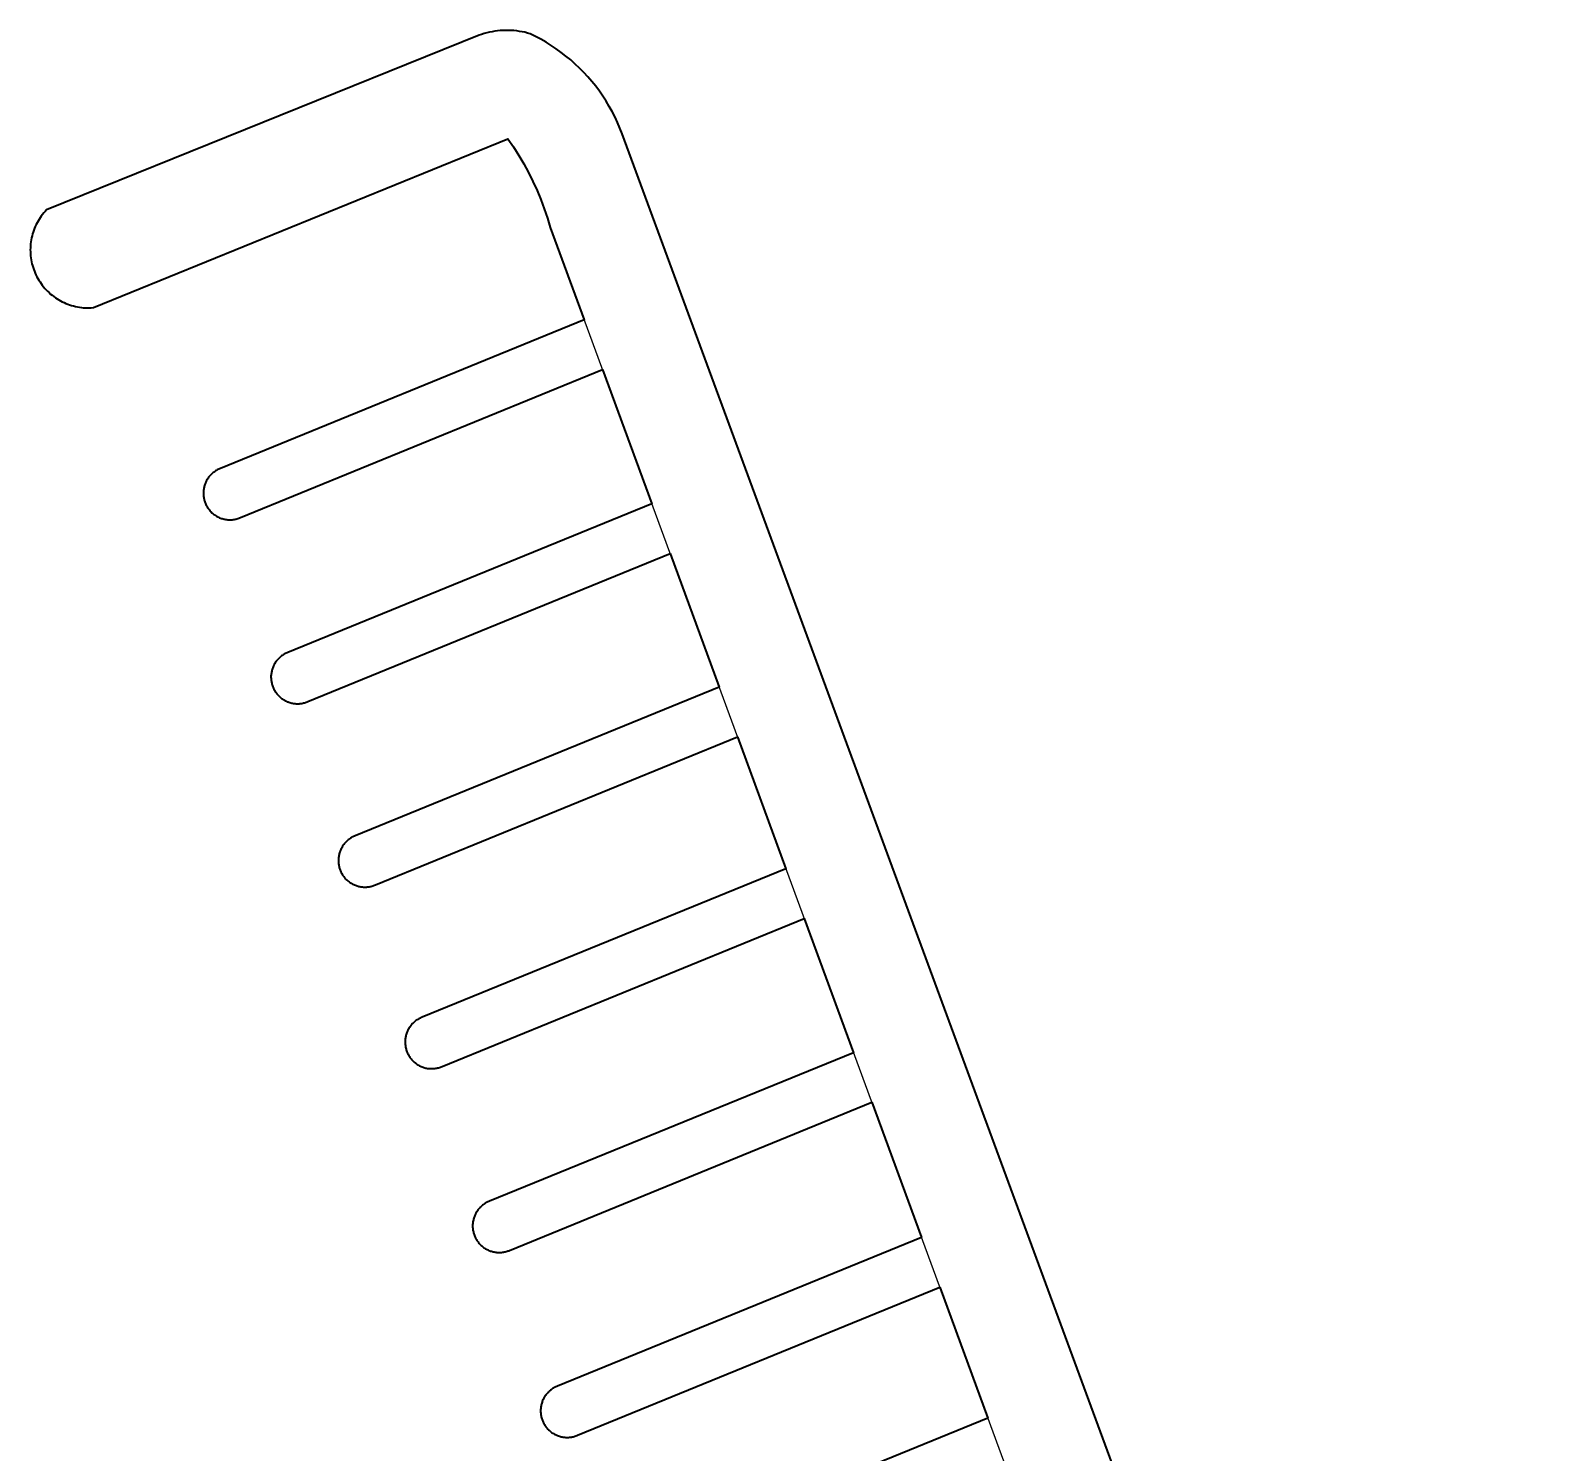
# Model space of a CAD drawing. Header units: millimetres. Extents: x 0 to 1874, y -1069 to 681.
# Drawn here: x 1154.2 to 1328.1, y 517.5 to 680.4 of the extents above; entities that cross this region are included whole.
import ezdxf

# ---------------------------------------------------------------- set-up
doc = ezdxf.new("R2010")
doc.units = ezdxf.units.MM
doc.layers.add('Blocks', color=7, linetype='Continuous')
doc.layers.add('Blocks$Inner', color=7, linetype='Continuous', lineweight=25, true_color=0x007f00)
doc.layers.add('Blocks$Outline', color=7, linetype='Continuous', lineweight=35, true_color=0xff3f3f)

# ---------------------------------------------------------------- blocks, each defined once
blk = doc.blocks.new('Hee Lounge Chair Side')
at = {"layer": 'Blocks$Inner'}
for points in [[(232.25, 380.69), (126.13, 668.55), (125.88, 669.2), (125.6, 669.83), (125.31, 670.46), (124.99, 671.08), (124.65, 671.68), (124.29, 672.28), (123.91, 672.86), (123.52, 673.43), (123.1, 673.99), (122.66, 674.53), (122.21, 675.05), (121.74, 675.56), (121.25, 676.06), (120.75, 676.53), (120.23, 676.99), (119.69, 677.44), (119.14, 677.86), (118.58, 678.27), (118, 678.65), (117.41, 679.02), (116.81, 679.37), (116.2, 679.69), (115.58, 680), (115.27, 680.08), (114.97, 680.16), (114.66, 680.22), (114.36, 680.27), (114.05, 680.32), (113.73, 680.35), (113.42, 680.37), (113.11, 680.38), (112.8, 680.38), (112.48, 680.37), (112.17, 680.35), (111.86, 680.32), (111.55, 680.28), (111.24, 680.23), (110.93, 680.17), (110.63, 680.1), (110.33, 680.01), (110.03, 679.92), (109.73, 679.82), (60.18, 659.83), (60.02, 659.66), (59.87, 659.49), (59.73, 659.31), (59.59, 659.12), (59.46, 658.93), (59.34, 658.74), (59.22, 658.54), (59.11, 658.34), (59, 658.14), (58.9, 657.93), (58.82, 657.72), (58.73, 657.5), (58.66, 657.29), (58.59, 657.07), (58.53, 656.85), (58.48, 656.62), (58.43, 656.4), (58.4, 656.17), (58.37, 655.94), (58.35, 655.71), (58.34, 655.48), (58.33, 655.25), (58.34, 655.02), (58.35, 654.79), (58.37, 654.57), (58.39, 654.34), (58.43, 654.11), (58.47, 653.89), (58.52, 653.66), (58.58, 653.44), (58.65, 653.22), (58.72, 653), (58.8, 652.79), (58.89, 652.57), (58.98, 652.37), (59.09, 652.16), (59.2, 651.96), (59.31, 651.76), (59.44, 651.57), (59.57, 651.38), (59.7, 651.19), (59.85, 651.01), (60, 650.84), (60.15, 650.67), (60.31, 650.51), (60.48, 650.35), (60.65, 650.19), (60.83, 650.05), (61.01, 649.91), (61.2, 649.77), (61.39, 649.65), (61.58, 649.53), (61.78, 649.41), (61.99, 649.31), (62.19, 649.21), (62.4, 649.11), (62.62, 649.03), (62.83, 648.95), (63.05, 648.88), (63.27, 648.82), (63.5, 648.76), (63.72, 648.72), (63.95, 648.68), (64.18, 648.65), (64.4, 648.62), (64.63, 648.61), (64.86, 648.6), (65.09, 648.6), (65.32, 648.61), (65.55, 648.63), (113.05, 667.97), (113.69, 667.03), (114.29, 666.07), (114.86, 665.1), (115.4, 664.1), (115.91, 663.09), (116.38, 662.06), (116.81, 661.01), (117.21, 659.95), (117.57, 658.88), (117.9, 657.79), (223.52, 370.46)], [(121.79, 647.22), (80.1, 630.22), (80, 630.18), (79.91, 630.14), (79.81, 630.09), (79.72, 630.04), (79.62, 629.99), (79.53, 629.93), (79.45, 629.87), (79.36, 629.81), (79.28, 629.74), (79.2, 629.67), (79.12, 629.6), (79.04, 629.53), (78.97, 629.45), (78.9, 629.37), (78.83, 629.29), (78.76, 629.21), (78.7, 629.12), (78.64, 629.03), (78.59, 628.94), (78.53, 628.85), (78.48, 628.76), (78.44, 628.66), (78.4, 628.56), (78.36, 628.46), (78.32, 628.36), (78.29, 628.26), (78.26, 628.16), (78.23, 628.06), (78.21, 627.95), (78.19, 627.85), (78.18, 627.75), (78.17, 627.64), (78.16, 627.53), (78.16, 627.43), (78.16, 627.32), (78.16, 627.22), (78.17, 627.11), (78.18, 627), (78.2, 626.9), (78.21, 626.79), (78.24, 626.69), (78.26, 626.59), (78.29, 626.49), (78.33, 626.38), (78.36, 626.29), (78.4, 626.19), (78.45, 626.09), (78.49, 625.99), (78.54, 625.9), (78.6, 625.81), (78.65, 625.72), (78.71, 625.63), (78.77, 625.55), (78.84, 625.46), (78.91, 625.38), (78.98, 625.3), (79.05, 625.23), (79.13, 625.15), (79.21, 625.08), (79.29, 625.01), (79.37, 624.95), (79.46, 624.89), (79.55, 624.83), (79.64, 624.77), (79.73, 624.72), (79.82, 624.67), (79.92, 624.62), (80.02, 624.58), (80.12, 624.54), (80.22, 624.5), (80.32, 624.47), (80.42, 624.44), (80.52, 624.42), (80.63, 624.4), (80.73, 624.38), (80.84, 624.36), (80.94, 624.35), (81.05, 624.35), (81.15, 624.34), (81.26, 624.34), (81.37, 624.35), (81.47, 624.35), (81.58, 624.37), (81.68, 624.38), (81.79, 624.4), (81.89, 624.42), (81.99, 624.45), (82.1, 624.48), (82.2, 624.51), (82.3, 624.55), (82.39, 624.59), (123.88, 641.54)], [(129.53, 626.15), (87.84, 609.15), (87.75, 609.11), (87.65, 609.07), (87.55, 609.02), (87.46, 608.97), (87.37, 608.92), (87.28, 608.86), (87.19, 608.8), (87.1, 608.74), (87.02, 608.68), (86.94, 608.61), (86.86, 608.54), (86.79, 608.46), (86.71, 608.39), (86.64, 608.31), (86.57, 608.22), (86.51, 608.14), (86.45, 608.06), (86.39, 607.97), (86.33, 607.88), (86.28, 607.78), (86.23, 607.69), (86.18, 607.6), (86.14, 607.5), (86.1, 607.4), (86.06, 607.3), (86.03, 607.2), (86, 607.1), (85.98, 606.99), (85.95, 606.89), (85.94, 606.79), (85.92, 606.68), (85.91, 606.57), (85.9, 606.47), (85.9, 606.36), (85.9, 606.26), (85.91, 606.15), (85.91, 606.04), (85.92, 605.94), (85.94, 605.83), (85.96, 605.73), (85.98, 605.63), (86.01, 605.52), (86.04, 605.42), (86.07, 605.32), (86.11, 605.22), (86.15, 605.12), (86.19, 605.02), (86.24, 604.93), (86.29, 604.84), (86.34, 604.74), (86.4, 604.65), (86.46, 604.57), (86.52, 604.48), (86.58, 604.4), (86.65, 604.32), (86.72, 604.24), (86.8, 604.16), (86.87, 604.09), (86.95, 604.02), (87.03, 603.95), (87.12, 603.88), (87.2, 603.82), (87.29, 603.76), (87.38, 603.71), (87.47, 603.65), (87.57, 603.6), (87.66, 603.56), (87.76, 603.51), (87.86, 603.48), (87.96, 603.44), (88.06, 603.41), (88.16, 603.38), (88.27, 603.35), (88.37, 603.33), (88.47, 603.31), (88.58, 603.3), (88.68, 603.29), (88.79, 603.28), (88.9, 603.28), (89, 603.28), (89.11, 603.28), (89.21, 603.29), (89.32, 603.3), (89.43, 603.31), (89.53, 603.33), (89.63, 603.36), (89.74, 603.38), (89.84, 603.41), (89.94, 603.44), (90.04, 603.48), (90.14, 603.52), (131.62, 620.48)], [(137.25, 605.16), (95.56, 588.16), (95.46, 588.12), (95.37, 588.07), (95.27, 588.03), (95.18, 587.98), (95.09, 587.92), (95, 587.87), (94.91, 587.81), (94.82, 587.74), (94.74, 587.68), (94.66, 587.61), (94.58, 587.54), (94.5, 587.46), (94.43, 587.39), (94.36, 587.31), (94.29, 587.23), (94.23, 587.14), (94.16, 587.06), (94.1, 586.97), (94.05, 586.88), (94, 586.79), (93.95, 586.69), (93.9, 586.6), (93.86, 586.5), (93.82, 586.4), (93.78, 586.3), (93.75, 586.2), (93.72, 586.1), (93.7, 586), (93.67, 585.89), (93.66, 585.79), (93.64, 585.68), (93.63, 585.58), (93.62, 585.47), (93.62, 585.36), (93.62, 585.26), (93.62, 585.15), (93.63, 585.05), (93.64, 584.94), (93.66, 584.84), (93.68, 584.73), (93.7, 584.63), (93.72, 584.53), (93.75, 584.42), (93.79, 584.32), (93.82, 584.22), (93.86, 584.12), (93.91, 584.03), (93.95, 583.93), (94, 583.84), (94.06, 583.75), (94.11, 583.66), (94.17, 583.57), (94.24, 583.48), (94.3, 583.4), (94.37, 583.32), (94.44, 583.24), (94.52, 583.16), (94.59, 583.09), (94.67, 583.02), (94.75, 582.95), (94.84, 582.89), (94.92, 582.82), (95.01, 582.77), (95.1, 582.71), (95.19, 582.66), (95.29, 582.61), (95.38, 582.56), (95.48, 582.52), (95.58, 582.48), (95.68, 582.44), (95.78, 582.41), (95.88, 582.38), (95.98, 582.36), (96.09, 582.33), (96.19, 582.32), (96.3, 582.3), (96.4, 582.29), (96.51, 582.28), (96.62, 582.28), (96.72, 582.28), (96.83, 582.28), (96.93, 582.29), (97.04, 582.3), (97.14, 582.32), (97.25, 582.34), (97.35, 582.36), (97.46, 582.38), (97.56, 582.41), (97.66, 582.45), (97.76, 582.48), (97.86, 582.52), (139.34, 599.48)], [(144.89, 584.36), (103.2, 567.37), (103.11, 567.33), (103.01, 567.28), (102.91, 567.24), (102.82, 567.19), (102.73, 567.13), (102.64, 567.08), (102.55, 567.02), (102.47, 566.95), (102.38, 566.89), (102.3, 566.82), (102.22, 566.75), (102.15, 566.67), (102.07, 566.6), (102, 566.52), (101.93, 566.44), (101.87, 566.35), (101.81, 566.27), (101.75, 566.18), (101.69, 566.09), (101.64, 566), (101.59, 565.9), (101.54, 565.81), (101.5, 565.71), (101.46, 565.61), (101.42, 565.51), (101.39, 565.41), (101.36, 565.31), (101.34, 565.21), (101.32, 565.1), (101.3, 565), (101.28, 564.89), (101.27, 564.79), (101.27, 564.68), (101.26, 564.57), (101.26, 564.47), (101.27, 564.36), (101.27, 564.26), (101.29, 564.15), (101.3, 564.05), (101.32, 563.94), (101.34, 563.84), (101.37, 563.73), (101.4, 563.63), (101.43, 563.53), (101.47, 563.43), (101.51, 563.33), (101.55, 563.24), (101.6, 563.14), (101.65, 563.05), (101.7, 562.96), (101.76, 562.87), (101.82, 562.78), (101.88, 562.69), (101.94, 562.61), (102.01, 562.53), (102.08, 562.45), (102.16, 562.37), (102.23, 562.3), (102.31, 562.23), (102.4, 562.16), (102.48, 562.1), (102.56, 562.03), (102.65, 561.97), (102.74, 561.92), (102.84, 561.87), (102.93, 561.82), (103.02, 561.77), (103.12, 561.73), (103.22, 561.69), (103.32, 561.65), (103.42, 561.62), (103.52, 561.59), (103.63, 561.56), (103.73, 561.54), (103.83, 561.52), (103.94, 561.51), (104.05, 561.5), (104.15, 561.49), (104.26, 561.49), (104.36, 561.49), (104.47, 561.49), (104.58, 561.5), (104.68, 561.51), (104.79, 561.53), (104.89, 561.55), (104.99, 561.57), (105.1, 561.59), (105.2, 561.62), (105.3, 561.66), (105.4, 561.69), (105.5, 561.73), (146.98, 578.69)], [(152.63, 563.31), (110.94, 546.32), (110.84, 546.28), (110.75, 546.23), (110.65, 546.19), (110.56, 546.14), (110.47, 546.08), (110.38, 546.03), (110.29, 545.97), (110.2, 545.9), (110.12, 545.84), (110.04, 545.77), (109.96, 545.7), (109.88, 545.62), (109.81, 545.55), (109.74, 545.47), (109.67, 545.39), (109.61, 545.3), (109.54, 545.22), (109.49, 545.13), (109.43, 545.04), (109.38, 544.95), (109.33, 544.85), (109.28, 544.76), (109.24, 544.66), (109.2, 544.56), (109.16, 544.46), (109.13, 544.36), (109.1, 544.26), (109.08, 544.16), (109.05, 544.05), (109.04, 543.95), (109.02, 543.84), (109.01, 543.74), (109, 543.63), (109, 543.52), (109, 543.42), (109, 543.31), (109.01, 543.21), (109.02, 543.1), (109.04, 543), (109.06, 542.89), (109.08, 542.79), (109.11, 542.68), (109.13, 542.58), (109.17, 542.48), (109.2, 542.38), (109.24, 542.28), (109.29, 542.19), (109.33, 542.09), (109.38, 542), (109.44, 541.91), (109.49, 541.82), (109.55, 541.73), (109.62, 541.64), (109.68, 541.56), (109.75, 541.48), (109.82, 541.4), (109.9, 541.32), (109.97, 541.25), (110.05, 541.18), (110.13, 541.11), (110.22, 541.05), (110.3, 540.98), (110.39, 540.92), (110.48, 540.87), (110.57, 540.82), (110.67, 540.77), (110.76, 540.72), (110.86, 540.68), (110.96, 540.64), (111.06, 540.6), (111.16, 540.57), (111.26, 540.54), (111.36, 540.51), (111.47, 540.49), (111.57, 540.47), (111.68, 540.46), (111.78, 540.45), (111.89, 540.44), (112, 540.44), (112.1, 540.44), (112.21, 540.44), (112.31, 540.45), (112.42, 540.46), (112.52, 540.48), (112.63, 540.5), (112.73, 540.52), (112.84, 540.54), (112.94, 540.57), (113.04, 540.61), (113.14, 540.64), (113.24, 540.68), (154.72, 557.64)], [(160.42, 542.14), (118.73, 525.14), (118.63, 525.1), (118.53, 525.05), (118.44, 525.01), (118.34, 524.96), (118.25, 524.9), (118.16, 524.85), (118.07, 524.79), (117.99, 524.72), (117.91, 524.66), (117.82, 524.59), (117.75, 524.52), (117.67, 524.44), (117.6, 524.37), (117.52, 524.29), (117.46, 524.21), (117.39, 524.12), (117.33, 524.04), (117.27, 523.95), (117.21, 523.86), (117.16, 523.77), (117.11, 523.67), (117.07, 523.58), (117.02, 523.48), (116.98, 523.38), (116.95, 523.28), (116.92, 523.18), (116.89, 523.08), (116.86, 522.98), (116.84, 522.87), (116.82, 522.77), (116.81, 522.66), (116.8, 522.56), (116.79, 522.45), (116.78, 522.35), (116.79, 522.24), (116.79, 522.13), (116.8, 522.03), (116.81, 521.92), (116.82, 521.82), (116.84, 521.71), (116.86, 521.61), (116.89, 521.51), (116.92, 521.4), (116.95, 521.3), (116.99, 521.2), (117.03, 521.1), (117.07, 521.01), (117.12, 520.91), (117.17, 520.82), (117.22, 520.73), (117.28, 520.64), (117.34, 520.55), (117.4, 520.46), (117.47, 520.38), (117.54, 520.3), (117.61, 520.22), (117.68, 520.14), (117.76, 520.07), (117.84, 520), (117.92, 519.93), (118, 519.87), (118.09, 519.8), (118.18, 519.75), (118.27, 519.69), (118.36, 519.64), (118.45, 519.59), (118.55, 519.54), (118.65, 519.5), (118.74, 519.46), (118.84, 519.42), (118.94, 519.39), (119.05, 519.36), (119.15, 519.34), (119.25, 519.31), (119.36, 519.3), (119.46, 519.28), (119.57, 519.27), (119.67, 519.26), (119.78, 519.26), (119.89, 519.26), (119.99, 519.26), (120.1, 519.27), (120.2, 519.28), (120.31, 519.3), (120.41, 519.32), (120.52, 519.34), (120.62, 519.36), (120.72, 519.39), (120.82, 519.43), (120.92, 519.46), (121.02, 519.5), (162.5, 536.46)], [(168.02, 521.45), (126.33, 504.45)]]:
    blk.add_lwpolyline(points, dxfattribs=at)
at = {"layer": 'Blocks$Outline'}
for points in [[(232.25, 380.69), (126.13, 668.55), (125.88, 669.2), (125.6, 669.83), (125.31, 670.46), (124.99, 671.08), (124.65, 671.68), (124.29, 672.28), (123.91, 672.86), (123.52, 673.43), (123.1, 673.99), (122.66, 674.53), (122.21, 675.05), (121.74, 675.56), (121.25, 676.06), (120.75, 676.53), (120.23, 676.99), (119.69, 677.44), (119.14, 677.86), (118.58, 678.27), (118, 678.65), (117.41, 679.02), (116.81, 679.37), (116.2, 679.69), (115.58, 680), (115.27, 680.08), (114.97, 680.16), (114.66, 680.22), (114.36, 680.27), (114.05, 680.32), (113.73, 680.35), (113.42, 680.37), (113.11, 680.38), (112.8, 680.38), (112.48, 680.37), (112.17, 680.35), (111.86, 680.32), (111.55, 680.28), (111.24, 680.23), (110.93, 680.17), (110.63, 680.1), (110.33, 680.01), (110.03, 679.92), (109.73, 679.82), (60.18, 659.83), (60.02, 659.66), (59.87, 659.49), (59.73, 659.31), (59.59, 659.12), (59.46, 658.93), (59.34, 658.74), (59.22, 658.54), (59.11, 658.34), (59, 658.14), (58.9, 657.93), (58.82, 657.72), (58.73, 657.5), (58.66, 657.29), (58.59, 657.07), (58.53, 656.85), (58.48, 656.62), (58.43, 656.4), (58.4, 656.17), (58.37, 655.94), (58.35, 655.71), (58.34, 655.48), (58.33, 655.25), (58.34, 655.02), (58.35, 654.79), (58.37, 654.57), (58.39, 654.34), (58.43, 654.11), (58.47, 653.89), (58.52, 653.66), (58.58, 653.44), (58.65, 653.22), (58.72, 653), (58.8, 652.79), (58.89, 652.57), (58.98, 652.37), (59.09, 652.16), (59.2, 651.96), (59.31, 651.76), (59.44, 651.57), (59.57, 651.38), (59.7, 651.19), (59.85, 651.01), (60, 650.84), (60.15, 650.67), (60.31, 650.51), (60.48, 650.35), (60.65, 650.19), (60.83, 650.05), (61.01, 649.91), (61.2, 649.77), (61.39, 649.65), (61.58, 649.53), (61.78, 649.41), (61.99, 649.31), (62.19, 649.21), (62.4, 649.11), (62.62, 649.03), (62.83, 648.95), (63.05, 648.88), (63.27, 648.82), (63.5, 648.76), (63.72, 648.72), (63.95, 648.68), (64.18, 648.65), (64.4, 648.62), (64.63, 648.61), (64.86, 648.6), (65.09, 648.6), (65.32, 648.61), (65.55, 648.63), (113.05, 667.97), (113.69, 667.03), (114.29, 666.07), (114.86, 665.1), (115.4, 664.1), (115.91, 663.09), (116.38, 662.06), (116.81, 661.01), (117.21, 659.95), (117.57, 658.88), (117.9, 657.79), (121.79, 647.22)], [(121.79, 647.22), (80.1, 630.22), (80, 630.18), (79.91, 630.14), (79.81, 630.09), (79.72, 630.04), (79.62, 629.99), (79.53, 629.93), (79.45, 629.87), (79.36, 629.81), (79.28, 629.74), (79.2, 629.67), (79.12, 629.6), (79.04, 629.53), (78.97, 629.45), (78.9, 629.37), (78.83, 629.29), (78.76, 629.21), (78.7, 629.12), (78.64, 629.03), (78.59, 628.94), (78.53, 628.85), (78.48, 628.76), (78.44, 628.66), (78.4, 628.56), (78.36, 628.46), (78.32, 628.36), (78.29, 628.26), (78.26, 628.16), (78.23, 628.06), (78.21, 627.95), (78.19, 627.85), (78.18, 627.75), (78.17, 627.64), (78.16, 627.53), (78.16, 627.43), (78.16, 627.32), (78.16, 627.22), (78.17, 627.11), (78.18, 627), (78.2, 626.9), (78.21, 626.79), (78.24, 626.69), (78.26, 626.59), (78.29, 626.49), (78.33, 626.38), (78.36, 626.29), (78.4, 626.19), (78.45, 626.09), (78.49, 625.99), (78.54, 625.9), (78.6, 625.81), (78.65, 625.72), (78.71, 625.63), (78.77, 625.55), (78.84, 625.46), (78.91, 625.38), (78.98, 625.3), (79.05, 625.23), (79.13, 625.15), (79.21, 625.08), (79.29, 625.01), (79.37, 624.95), (79.46, 624.89), (79.55, 624.83), (79.64, 624.77), (79.73, 624.72), (79.82, 624.67), (79.92, 624.62), (80.02, 624.58), (80.12, 624.54), (80.22, 624.5), (80.32, 624.47), (80.42, 624.44), (80.52, 624.42), (80.63, 624.4), (80.73, 624.38), (80.84, 624.36), (80.94, 624.35), (81.05, 624.35), (81.15, 624.34), (81.26, 624.34), (81.37, 624.35), (81.47, 624.35), (81.58, 624.37), (81.68, 624.38), (81.79, 624.4), (81.89, 624.42), (81.99, 624.45), (82.1, 624.48), (82.2, 624.51), (82.3, 624.55), (82.39, 624.59), (123.88, 641.54)], [(123.88, 641.54), (129.53, 626.15)], [(129.53, 626.15), (87.84, 609.15), (87.75, 609.11), (87.65, 609.07), (87.55, 609.02), (87.46, 608.97), (87.37, 608.92), (87.28, 608.86), (87.19, 608.8), (87.1, 608.74), (87.02, 608.68), (86.94, 608.61), (86.86, 608.54), (86.79, 608.46), (86.71, 608.39), (86.64, 608.31), (86.57, 608.22), (86.51, 608.14), (86.45, 608.06), (86.39, 607.97), (86.33, 607.88), (86.28, 607.78), (86.23, 607.69), (86.18, 607.6), (86.14, 607.5), (86.1, 607.4), (86.06, 607.3), (86.03, 607.2), (86, 607.1), (85.98, 606.99), (85.95, 606.89), (85.94, 606.79), (85.92, 606.68), (85.91, 606.57), (85.9, 606.47), (85.9, 606.36), (85.9, 606.26), (85.91, 606.15), (85.91, 606.04), (85.92, 605.94), (85.94, 605.83), (85.96, 605.73), (85.98, 605.63), (86.01, 605.52), (86.04, 605.42), (86.07, 605.32), (86.11, 605.22), (86.15, 605.12), (86.19, 605.02), (86.24, 604.93), (86.29, 604.84), (86.34, 604.74), (86.4, 604.65), (86.46, 604.57), (86.52, 604.48), (86.58, 604.4), (86.65, 604.32), (86.72, 604.24), (86.8, 604.16), (86.87, 604.09), (86.95, 604.02), (87.03, 603.95), (87.12, 603.88), (87.2, 603.82), (87.29, 603.76), (87.38, 603.71), (87.47, 603.65), (87.57, 603.6), (87.66, 603.56), (87.76, 603.51), (87.86, 603.48), (87.96, 603.44), (88.06, 603.41), (88.16, 603.38), (88.27, 603.35), (88.37, 603.33), (88.47, 603.31), (88.58, 603.3), (88.68, 603.29), (88.79, 603.28), (88.9, 603.28), (89, 603.28), (89.11, 603.28), (89.21, 603.29), (89.32, 603.3), (89.43, 603.31), (89.53, 603.33), (89.63, 603.36), (89.74, 603.38), (89.84, 603.41), (89.94, 603.44), (90.04, 603.48), (90.14, 603.52), (131.62, 620.48)], [(131.62, 620.48), (137.25, 605.16)], [(137.25, 605.16), (95.56, 588.16), (95.46, 588.12), (95.37, 588.07), (95.27, 588.03), (95.18, 587.98), (95.09, 587.92), (95, 587.87), (94.91, 587.81), (94.82, 587.74), (94.74, 587.68), (94.66, 587.61), (94.58, 587.54), (94.5, 587.46), (94.43, 587.39), (94.36, 587.31), (94.29, 587.23), (94.23, 587.14), (94.16, 587.06), (94.1, 586.97), (94.05, 586.88), (94, 586.79), (93.95, 586.69), (93.9, 586.6), (93.86, 586.5), (93.82, 586.4), (93.78, 586.3), (93.75, 586.2), (93.72, 586.1), (93.7, 586), (93.67, 585.89), (93.66, 585.79), (93.64, 585.68), (93.63, 585.58), (93.62, 585.47), (93.62, 585.36), (93.62, 585.26), (93.62, 585.15), (93.63, 585.05), (93.64, 584.94), (93.66, 584.84), (93.68, 584.73), (93.7, 584.63), (93.72, 584.53), (93.75, 584.42), (93.79, 584.32), (93.82, 584.22), (93.86, 584.12), (93.91, 584.03), (93.95, 583.93), (94, 583.84), (94.06, 583.75), (94.11, 583.66), (94.17, 583.57), (94.24, 583.48), (94.3, 583.4), (94.37, 583.32), (94.44, 583.24), (94.52, 583.16), (94.59, 583.09), (94.67, 583.02), (94.75, 582.95), (94.84, 582.89), (94.92, 582.82), (95.01, 582.77), (95.1, 582.71), (95.19, 582.66), (95.29, 582.61), (95.38, 582.56), (95.48, 582.52), (95.58, 582.48), (95.68, 582.44), (95.78, 582.41), (95.88, 582.38), (95.98, 582.36), (96.09, 582.33), (96.19, 582.32), (96.3, 582.3), (96.4, 582.29), (96.51, 582.28), (96.62, 582.28), (96.72, 582.28), (96.83, 582.28), (96.93, 582.29), (97.04, 582.3), (97.14, 582.32), (97.25, 582.34), (97.35, 582.36), (97.46, 582.38), (97.56, 582.41), (97.66, 582.45), (97.76, 582.48), (97.86, 582.52), (139.34, 599.48)], [(139.34, 599.48), (144.89, 584.36)], [(144.89, 584.36), (103.2, 567.37), (103.11, 567.33), (103.01, 567.28), (102.91, 567.24), (102.82, 567.19), (102.73, 567.13), (102.64, 567.08), (102.55, 567.02), (102.47, 566.95), (102.38, 566.89), (102.3, 566.82), (102.22, 566.75), (102.15, 566.67), (102.07, 566.6), (102, 566.52), (101.93, 566.44), (101.87, 566.35), (101.81, 566.27), (101.75, 566.18), (101.69, 566.09), (101.64, 566), (101.59, 565.9), (101.54, 565.81), (101.5, 565.71), (101.46, 565.61), (101.42, 565.51), (101.39, 565.41), (101.36, 565.31), (101.34, 565.21), (101.32, 565.1), (101.3, 565), (101.28, 564.89), (101.27, 564.79), (101.27, 564.68), (101.26, 564.57), (101.26, 564.47), (101.27, 564.36), (101.27, 564.26), (101.29, 564.15), (101.3, 564.05), (101.32, 563.94), (101.34, 563.84), (101.37, 563.73), (101.4, 563.63), (101.43, 563.53), (101.47, 563.43), (101.51, 563.33), (101.55, 563.24), (101.6, 563.14), (101.65, 563.05), (101.7, 562.96), (101.76, 562.87), (101.82, 562.78), (101.88, 562.69), (101.94, 562.61), (102.01, 562.53), (102.08, 562.45), (102.16, 562.37), (102.23, 562.3), (102.31, 562.23), (102.4, 562.16), (102.48, 562.1), (102.56, 562.03), (102.65, 561.97), (102.74, 561.92), (102.84, 561.87), (102.93, 561.82), (103.02, 561.77), (103.12, 561.73), (103.22, 561.69), (103.32, 561.65), (103.42, 561.62), (103.52, 561.59), (103.63, 561.56), (103.73, 561.54), (103.83, 561.52), (103.94, 561.51), (104.05, 561.5), (104.15, 561.49), (104.26, 561.49), (104.36, 561.49), (104.47, 561.49), (104.58, 561.5), (104.68, 561.51), (104.79, 561.53), (104.89, 561.55), (104.99, 561.57), (105.1, 561.59), (105.2, 561.62), (105.3, 561.66), (105.4, 561.69), (105.5, 561.73), (146.98, 578.69)], [(146.98, 578.69), (152.63, 563.31)], [(152.63, 563.31), (110.94, 546.32), (110.84, 546.28), (110.75, 546.23), (110.65, 546.19), (110.56, 546.14), (110.47, 546.08), (110.38, 546.03), (110.29, 545.97), (110.2, 545.9), (110.12, 545.84), (110.04, 545.77), (109.96, 545.7), (109.88, 545.62), (109.81, 545.55), (109.74, 545.47), (109.67, 545.39), (109.61, 545.3), (109.54, 545.22), (109.49, 545.13), (109.43, 545.04), (109.38, 544.95), (109.33, 544.85), (109.28, 544.76), (109.24, 544.66), (109.2, 544.56), (109.16, 544.46), (109.13, 544.36), (109.1, 544.26), (109.08, 544.16), (109.05, 544.05), (109.04, 543.95), (109.02, 543.84), (109.01, 543.74), (109, 543.63), (109, 543.52), (109, 543.42), (109, 543.31), (109.01, 543.21), (109.02, 543.1), (109.04, 543), (109.06, 542.89), (109.08, 542.79), (109.11, 542.68), (109.13, 542.58), (109.17, 542.48), (109.2, 542.38), (109.24, 542.28), (109.29, 542.19), (109.33, 542.09), (109.38, 542), (109.44, 541.91), (109.49, 541.82), (109.55, 541.73), (109.62, 541.64), (109.68, 541.56), (109.75, 541.48), (109.82, 541.4), (109.9, 541.32), (109.97, 541.25), (110.05, 541.18), (110.13, 541.11), (110.22, 541.05), (110.3, 540.98), (110.39, 540.92), (110.48, 540.87), (110.57, 540.82), (110.67, 540.77), (110.76, 540.72), (110.86, 540.68), (110.96, 540.64), (111.06, 540.6), (111.16, 540.57), (111.26, 540.54), (111.36, 540.51), (111.47, 540.49), (111.57, 540.47), (111.68, 540.46), (111.78, 540.45), (111.89, 540.44), (112, 540.44), (112.1, 540.44), (112.21, 540.44), (112.31, 540.45), (112.42, 540.46), (112.52, 540.48), (112.63, 540.5), (112.73, 540.52), (112.84, 540.54), (112.94, 540.57), (113.04, 540.61), (113.14, 540.64), (113.24, 540.68), (154.72, 557.64)], [(154.72, 557.64), (160.42, 542.14)], [(160.42, 542.14), (118.73, 525.14), (118.63, 525.1), (118.53, 525.05), (118.44, 525.01), (118.34, 524.96), (118.25, 524.9), (118.16, 524.85), (118.07, 524.79), (117.99, 524.72), (117.91, 524.66), (117.82, 524.59), (117.75, 524.52), (117.67, 524.44), (117.6, 524.37), (117.52, 524.29), (117.46, 524.21), (117.39, 524.12), (117.33, 524.04), (117.27, 523.95), (117.21, 523.86), (117.16, 523.77), (117.11, 523.67), (117.07, 523.58), (117.02, 523.48), (116.98, 523.38), (116.95, 523.28), (116.92, 523.18), (116.89, 523.08), (116.86, 522.98), (116.84, 522.87), (116.82, 522.77), (116.81, 522.66), (116.8, 522.56), (116.79, 522.45), (116.78, 522.35), (116.79, 522.24), (116.79, 522.13), (116.8, 522.03), (116.81, 521.92), (116.82, 521.82), (116.84, 521.71), (116.86, 521.61), (116.89, 521.51), (116.92, 521.4), (116.95, 521.3), (116.99, 521.2), (117.03, 521.1), (117.07, 521.01), (117.12, 520.91), (117.17, 520.82), (117.22, 520.73), (117.28, 520.64), (117.34, 520.55), (117.4, 520.46), (117.47, 520.38), (117.54, 520.3), (117.61, 520.22), (117.68, 520.14), (117.76, 520.07), (117.84, 520), (117.92, 519.93), (118, 519.87), (118.09, 519.8), (118.18, 519.75), (118.27, 519.69), (118.36, 519.64), (118.45, 519.59), (118.55, 519.54), (118.65, 519.5), (118.74, 519.46), (118.84, 519.42), (118.94, 519.39), (119.05, 519.36), (119.15, 519.34), (119.25, 519.31), (119.36, 519.3), (119.46, 519.28), (119.57, 519.27), (119.67, 519.26), (119.78, 519.26), (119.89, 519.26), (119.99, 519.26), (120.1, 519.27), (120.2, 519.28), (120.31, 519.3), (120.41, 519.32), (120.52, 519.34), (120.62, 519.36), (120.72, 519.39), (120.82, 519.43), (120.92, 519.46), (121.02, 519.5), (162.5, 536.46)], [(162.5, 536.46), (168.02, 521.45)], [(168.02, 521.45), (126.33, 504.45)]]:
    blk.add_lwpolyline(points, dxfattribs=at)

msp = doc.modelspace()

# ---------------------------------------------------------------- block references
at = {"layer": 'Blocks'}
msp.add_blockref('Hee Lounge Chair Side', (1095.89, 0), dxfattribs=at)

doc.saveas('drawing.dxf')
